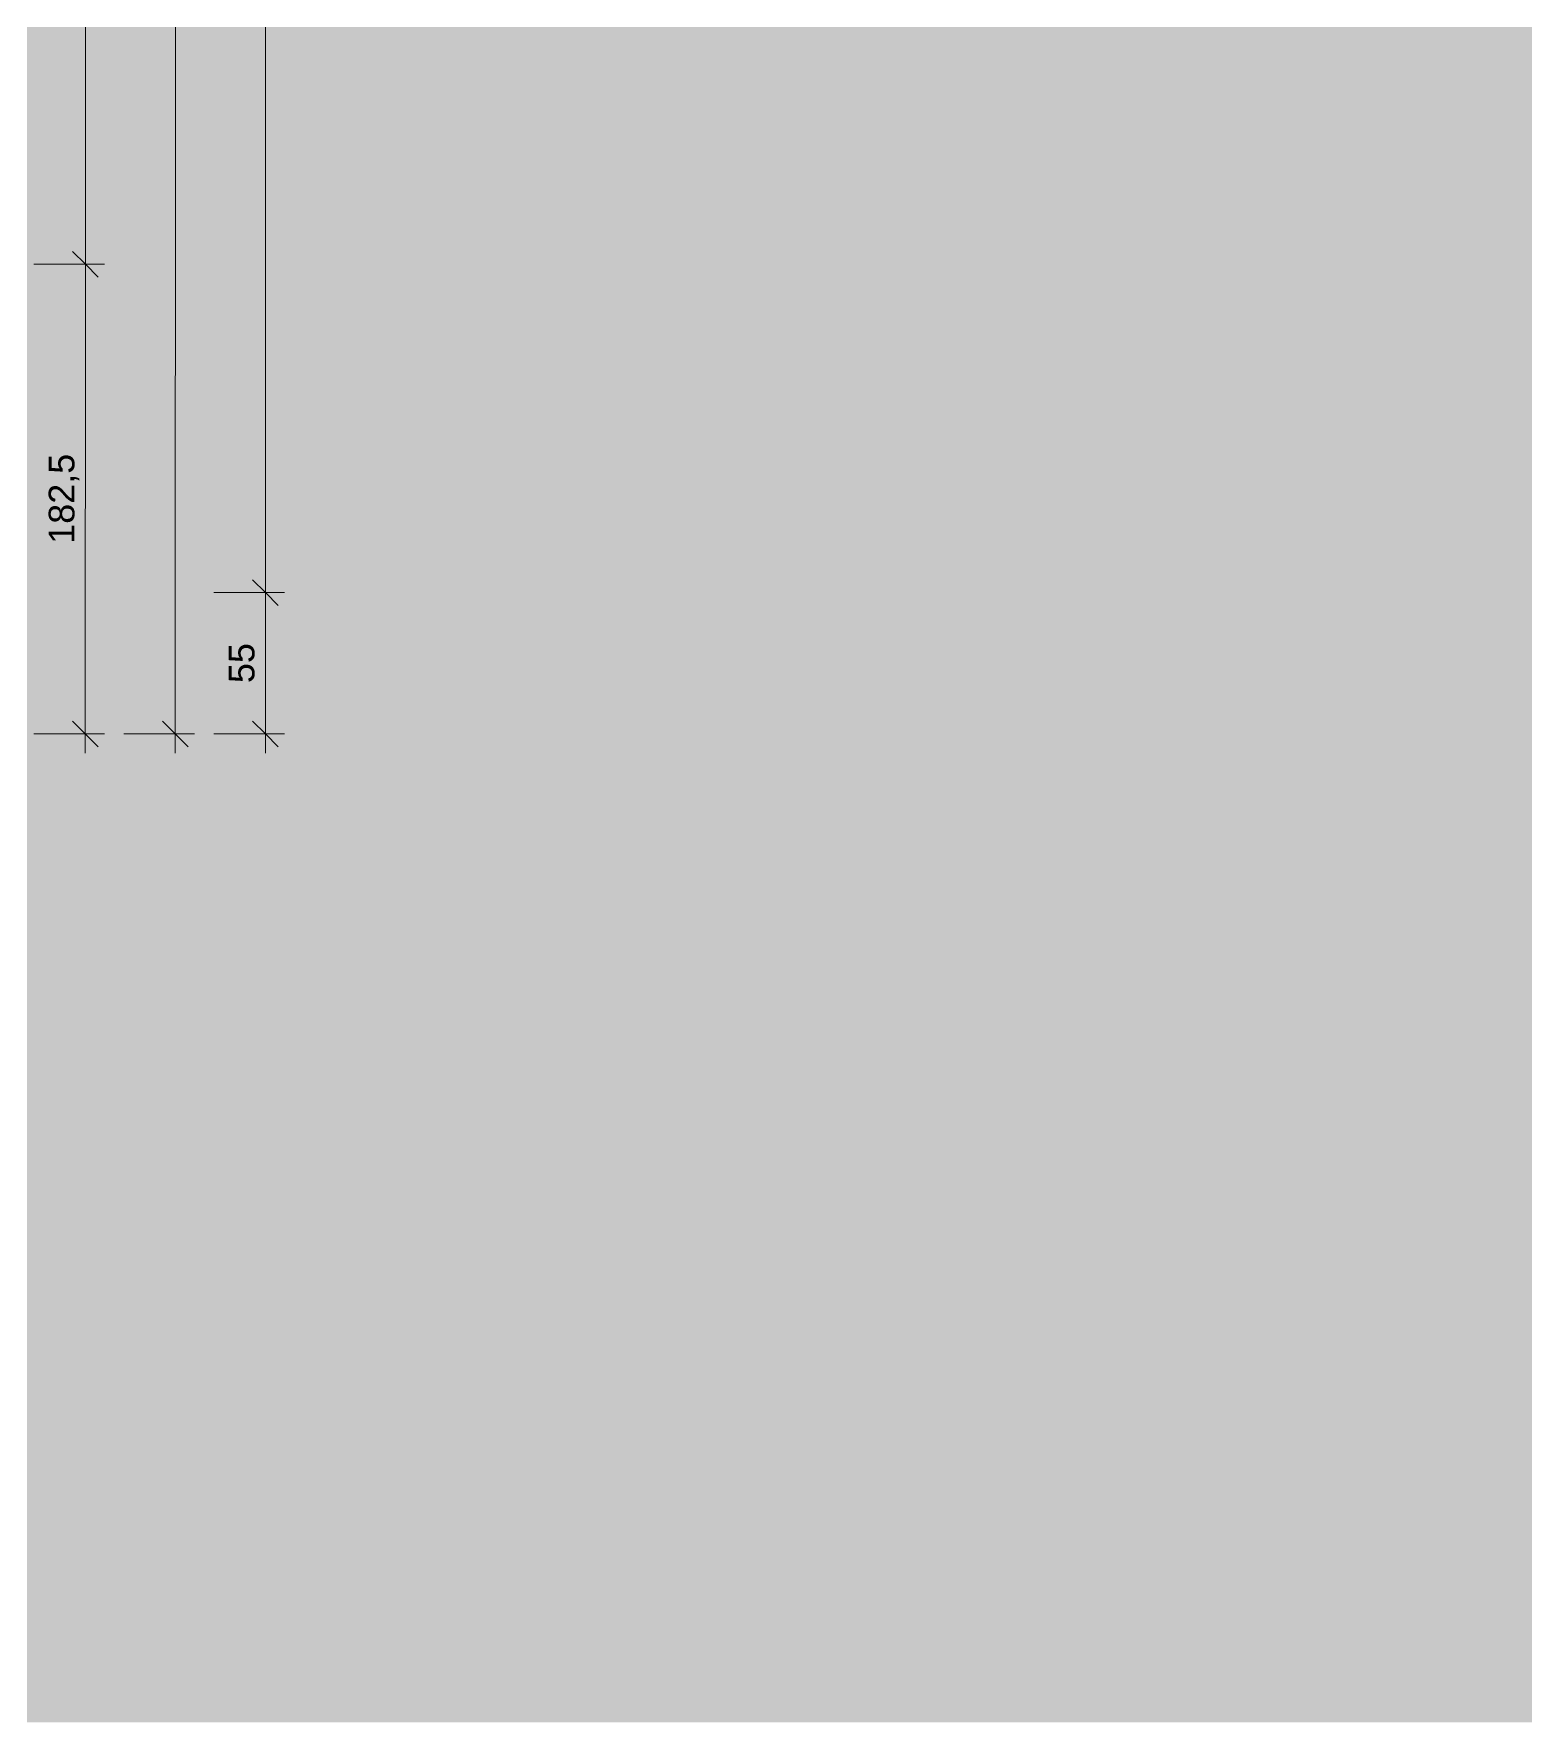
# Model space of a CAD drawing. Header units: metres. Extents: x -67.4 to -19.1, y 43.9 to 93.
# Drawn here: x -33.36 to -27.56, y 44.73 to 51.3 of the extents above; entities that cross this region are included whole.
import ezdxf

# ---------------------------------------------------------------- set-up
doc = ezdxf.new("R2010")
doc.units = ezdxf.units.M
for name, color, linetype, lineweight in [('A-DETL-GENF_', 92, 'Continuous', 13), ('A_Bemassung-50_', 4, 'Continuous', 9), ('A_Bemassung_', 4, 'Continuous', 9)]:
    doc.layers.add(name, color=color, linetype=linetype, lineweight=lineweight)
doc.styles.add('Arial_5', font='arial.ttf', dxfattribs={"height": 0.1})
doc.dimstyles.new('WGA-Bemaßung', dxfattribs={"dimscale": 0.3048, "dimtxt": 0.102026, "dimasz": 0.328084, "dimexe": 0.246063, "dimexo": 0.0625, "dimgap": 0.04101, "dimtad": 1, "dimdec": 1, "dimlfac": 100, "dimrnd": 0.5, "dimdsep": 46, "dimtxsty": 'Arial_5', "dimblk1": 'OBLIQUE', "dimblk2": 'OBLIQUE', "dimsah": 1, "dimcen": 0.09, "dimdle": 0.246063, "dimazin": 2, "dimtfac": 1, "dimtdec": 4, "dimtix": 1, "dimtmove": 0, "dimatfit": 3, "dimfxl": 0.656168, "dimfxlon": 1, "dimtvp": 1, "dimtolj": 1, "dimtzin": 0, "dimarcsym": 2})

# ---------------------------------------------------------------- blocks, each defined once
blk = doc.blocks.new('DIMBLOCK79-263_PP_00EG_BT2')
at = {"layer": 'A_Bemassung-50_', "lineweight": 35, "transparency": 16777216}
for p, q in [((-32.4565, 55.1182), (-32.5065, 55.1682)), ((-32.4565, 55.1182), (-32.4065, 55.0682)), ((-32.4567, 49.1231), (-32.5067, 49.1731)), ((-32.4567, 49.1231), (-32.4067, 49.0731))]:
    blk.add_line(p, q, dxfattribs=at)
at = {"layer": 'A_Bemassung-50_', "transparency": 16777216}
for p, q in [((-32.4565, 55.1182), (-32.5315, 55.1182)), ((-32.4565, 55.1182), (-32.4567, 49.1231)), ((-32.4565, 55.1182), (-32.2565, 55.1182)), ((-32.4567, 49.1231), (-32.6567, 49.1231)), ((-32.4567, 49.1231), (-32.3817, 49.1231))]:
    blk.add_line(p, q, dxfattribs=at)
at = {"layer": 'A_Bemassung-50_', "color": 0, "transparency": 16777216, "insert": (-32.5989, 51.9472), "char_height": 0.1, "width": 0.416266, "attachment_point": 1, "rotation": 90, "line_spacing_factor": 0.941778, "style": 'Arial_5'}
blk.add_mtext('599,5', dxfattribs=at)
blk = doc.blocks.new('_Oblique')
at = {"color": 0, "linetype": 'ByBlock', "lineweight": -2}
blk.add_line((-0.5, -0.5), (0.5, 0.5), dxfattribs=at)
blk = doc.blocks.new('DIMBLOCK80-263_PP_00EG_BT2')
at = {"layer": 'A_Bemassung-50_', "lineweight": 35, "transparency": 16777216}
for p, q in [((-32.4567, 49.1231), (-32.5067, 49.1731)), ((-32.4567, 49.1231), (-32.4067, 49.0731)), ((-32.4567, 48.5739), (-32.5067, 48.6239)), ((-32.4567, 48.5739), (-32.4067, 48.5239))]:
    blk.add_line(p, q, dxfattribs=at)
at = {"layer": 'A_Bemassung-50_', "transparency": 16777216}
for p, q in [((-32.4567, 49.1231), (-32.6567, 49.1231)), ((-32.4567, 49.1231), (-32.4567, 48.4989)), ((-32.4567, 49.1231), (-32.3817, 49.1231)), ((-32.4567, 48.5739), (-32.6567, 48.5739)), ((-32.4567, 48.5739), (-32.3817, 48.5739))]:
    blk.add_line(p, q, dxfattribs=at)
at = {"layer": 'A_Bemassung-50_', "color": 0, "transparency": 16777216, "insert": (-32.599, 48.7716), "char_height": 0.1, "width": 0.184588, "attachment_point": 1, "rotation": 90, "line_spacing_factor": 0.941778, "style": 'Arial_5'}
blk.add_mtext('55', dxfattribs=at)
blk = doc.blocks.new('DIMBLOCK81-263_PP_00EG_BT2')
at = {"layer": 'A_Bemassung-50_', "lineweight": 35, "transparency": 16777216}
for p, q in [((-32.8056, 83.2393), (-32.8556, 83.2893)), ((-32.8056, 83.2393), (-32.7556, 83.1893)), ((-32.8067, 48.5739), (-32.8567, 48.6239)), ((-32.8067, 48.5739), (-32.7567, 48.5239))]:
    blk.add_line(p, q, dxfattribs=at)
at = {"layer": 'A_Bemassung-50_', "transparency": 16777216}
for p, q in [((-32.8056, 83.3143), (-32.8067, 48.4989)), ((-32.8056, 83.2393), (-33.0056, 83.2393)), ((-32.8056, 83.2393), (-32.7306, 83.2392)), ((-32.8067, 48.5739), (-33.0067, 48.5739)), ((-32.8067, 48.5739), (-32.7317, 48.5739))]:
    blk.add_line(p, q, dxfattribs=at)
at = {"layer": 'A_Bemassung-50_', "color": 0, "transparency": 16777216, "insert": (-32.9485, 65.6947), "char_height": 0.1, "width": 0.50856, "attachment_point": 1, "rotation": 90, "line_spacing_factor": 0.941778, "style": 'Arial_5'}
blk.add_mtext('3466,5', dxfattribs=at)
blk = doc.blocks.new('DIMBLOCK84-263_PP_00EG_BT2')
at = {"layer": 'A_Bemassung-50_', "transparency": 16777216}
for p, q in [((-33.1557, 80.5187), (-33.3557, 80.5187)), ((-33.1557, 80.5187), (-33.1566, 50.3993)), ((-33.1557, 80.5187), (-33.0807, 80.5187)), ((-33.1566, 50.3993), (-33.3566, 50.3993)), ((-33.1566, 50.3993), (-33.0816, 50.3993))]:
    blk.add_line(p, q, dxfattribs=at)
at = {"layer": 'A_Bemassung-50_', "lineweight": 35, "transparency": 16777216}
for p, q in [((-33.1557, 80.5187), (-33.2057, 80.5687)), ((-33.1557, 80.5187), (-33.1057, 80.4687)), ((-33.1566, 50.3993), (-33.2066, 50.4493)), ((-33.1566, 50.3993), (-33.1066, 50.3493))]:
    blk.add_line(p, q, dxfattribs=at)
at = {"layer": 'A_Bemassung-50_', "color": 0, "transparency": 16777216, "insert": (-33.2985, 65.3051), "char_height": 0.1, "width": 0.369177, "attachment_point": 1, "rotation": 90, "line_spacing_factor": 0.941778, "style": 'Arial_5'}
blk.add_mtext('3012', dxfattribs=at)
blk = doc.blocks.new('DIMBLOCK85-263_PP_00EG_BT2')
at = {"layer": 'A_Bemassung-50_', "transparency": 16777216}
for p, q in [((-33.1566, 50.3993), (-33.3566, 50.3993)), ((-33.1566, 50.3993), (-33.1567, 48.4989)), ((-33.1566, 50.3993), (-33.0816, 50.3993)), ((-33.1567, 48.5739), (-33.3567, 48.5739)), ((-33.1567, 48.5739), (-33.0817, 48.5739))]:
    blk.add_line(p, q, dxfattribs=at)
at = {"layer": 'A_Bemassung-50_', "lineweight": 35, "transparency": 16777216}
for p, q in [((-33.1566, 50.3993), (-33.2066, 50.4493)), ((-33.1566, 50.3993), (-33.1066, 50.3493)), ((-33.1567, 48.5739), (-33.2067, 48.6239)), ((-33.1567, 48.5739), (-33.1067, 48.5239))]:
    blk.add_line(p, q, dxfattribs=at)
at = {"layer": 'A_Bemassung-50_', "color": 0, "transparency": 16777216, "insert": (-33.299, 49.3131), "char_height": 0.1, "width": 0.416266, "attachment_point": 1, "rotation": 90, "line_spacing_factor": 0.941778, "style": 'Arial_5'}
blk.add_mtext('182,5', dxfattribs=at)

msp = doc.modelspace()

# ---------------------------------------------------------------- hatches: boundary and pattern name
at = {"layer": 'A-DETL-GENF_'}
msp.add_hatch(color=253, dxfattribs=at).paths.add_polyline_path([(-54.2379, 44.7333), (-27.4146, 44.7333), (-19.056, 48.2195), (-19.056, 57.9657), (-33.0402, 52.2443), (-41.5978, 48.5741), (-54.349, 47.6519), (-54.449, 47.6519), (-54.349, 46.2693)])

# ---------------------------------------------------------------- dimensions: what is measured, and where the dimension line sits
at = {"layer": 'A_Bemassung_'}
for base, p1, p2, override, picture, middle in [((-32.8067, 48.5739), (-33.0056, 83.2393), (-33.0067, 48.5739), {"dimpost": '<>', "dimfxl": 34.665387}, 'DIMBLOCK81-263_PP_00EG_BT2', (-32.8698, 65.9066)), ((-33.1566, 50.3993), (-33.3557, 80.5187), (-33.3566, 50.3993), {"dimpost": '<>', "dimfxl": 30.119396}, 'DIMBLOCK84-263_PP_00EG_BT2', (-33.2198, 65.459)), ((-32.4567, 49.1231), (-32.2565, 55.1182), (-32.6567, 49.1231), {"dimpost": '<>', "dimfxl": 6.008396}, 'DIMBLOCK79-263_PP_00EG_BT2', (-32.5201, 52.1207)), ((-33.1567, 48.5739), (-33.3566, 50.3993), (-33.3567, 48.5739), {"dimpost": '<>', "dimfxl": 1.825387}, 'DIMBLOCK85-263_PP_00EG_BT2', (-33.2202, 49.4866)), ((-32.4567, 48.5739), (-32.6567, 49.1231), (-32.6567, 48.5739), {"dimpost": '<>', "dimfxl": 0.54927}, 'DIMBLOCK80-263_PP_00EG_BT2', (-32.52, 48.8485))]:
    dim = msp.add_linear_dim(base=base, p1=p1, p2=p2, angle=89.99828, dimstyle='WGA-Bemaßung', override=override, dxfattribs=at)
    dim.commit()
    dim.dimension.update_dxf_attribs({"geometry": picture, "text_midpoint": middle})

doc.saveas('drawing.dxf')
